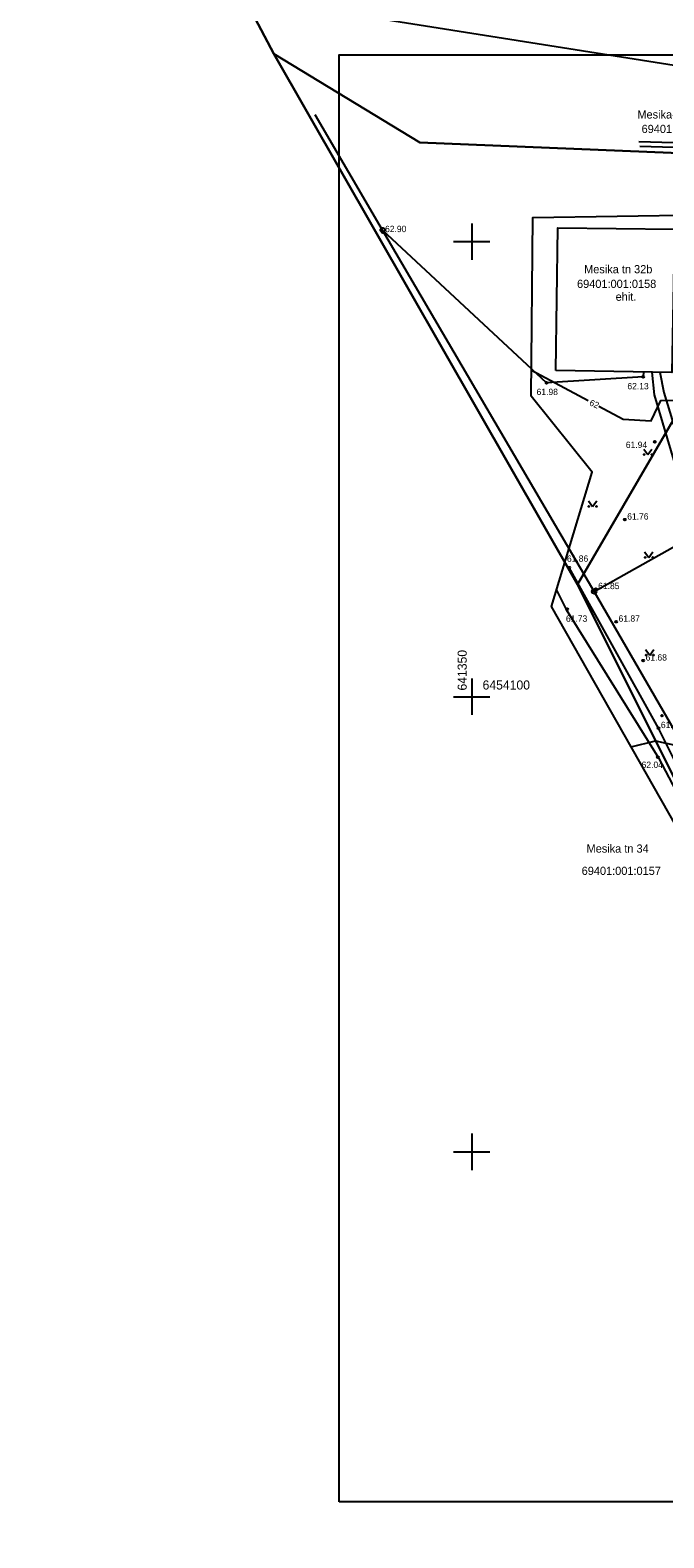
# Model space of a CAD drawing. Extents: x 641115 to 641725, y 6453870 to 6454664.
# Drawn here: x 641301.5 to 641371.1, y 6454007.6 to 6454173.2 of the extents above; entities that cross this region are included whole.
import ezdxf

# ---------------------------------------------------------------- set-up
doc = ezdxf.new("R2010")
doc.units = 0
for name, color, linetype in [('ELKAEV', 7, 'Continuous'), ('ELRAJATISMA', 7, 'Continuous'), ('HALJASTUS', 7, 'Continuous'), ('HOONE', 7, 'Continuous'), ('KTRASS', 7, 'Continuous'), ('MOOTPIIR', 7, 'Continuous'), ('MPKAABEL', 7, 'Continuous'), ('MPOHULIIN', 7, 'Continuous'), ('PIIR', 7, 'Continuous'), ('POST', 7, 'Continuous'), ('TTRASS', 7, 'Continuous'), ('VORK', 7, 'Continuous'), ('VORMISTUS', 7, 'Continuous'), ('VTRASS', 7, 'Continuous')]:
    doc.layers.add(name, color=color, linetype=linetype)

msp = doc.modelspace()

# ---------------------------------------------------------------- linework, layer by layer
at = {"layer": 'ELKAEV'}
for centre in [(641340.22, 6454151.04), (641358.22, 6454134.48), (641368.83, 6454135.15), (641370.09, 6454128), (641366.81, 6454119.46), (641360.71, 6454114.18), (641363.62, 6454111.82), (641360.48, 6454109.63), (641365.86, 6454108.24), (641368.83, 6454103.97), (641370.89, 6454097.92), (641370.51, 6454096.55), (641370.44, 6454093.35)]:
    msp.add_circle(centre, 0.1, dxfattribs=at)
at = {"layer": 'ELRAJATISMA'}
for points in [[(641363.96, 6454131.93), (641366.63, 6454130.51), (641369.69, 6454130.3), (641370.77, 6454132.53), (641372.69, 6454132.59), (641375.46, 6454134.56), (641375.84, 6454134.77), (641375.82, 6454134.93), (641376.06, 6454135.94), (641376.53, 6454139.69)], [(641356.56, 6454135.88), (641362.79, 6454132.56)], [(641367.51, 6454094.49), (641370.17, 6454095.17), (641372.53, 6454094.64), (641374.58, 6454093.46), (641382.93, 6454092.72), (641388.54, 6454087.04), (641388.86, 6454085.34)]]:
    msp.add_lwpolyline(points, dxfattribs=at)
at = {"layer": 'HALJASTUS'}
for p, q in [((641368.88, 6454127.21), (641369.34, 6454126.6)), ((641369.34, 6454126.6), (641369.79, 6454127.21)), ((641362.81, 6454121.51), (641363.27, 6454120.9)), ((641363.27, 6454120.9), (641363.72, 6454121.51)), ((641368.98, 6454115.91), (641369.44, 6454115.3)), ((641369.44, 6454115.3), (641369.89, 6454115.91)), ((641369.08, 6454105.19), (641369.54, 6454104.58)), ((641369.54, 6454104.58), (641369.99, 6454105.19))]:
    msp.add_line(p, q, dxfattribs=at)
for points in [[(641436.26, 6454054.67), (641428.52, 6454043.74), (641419.48, 6454030.58), (641409.86, 6454016.91), (641391.74, 6454055.9), (641387.38, 6454063.76), (641383.38, 6454070.76), (641370.51, 6454096.55), (641360.71, 6454114.18)], [(641359.29, 6454111.7), (641360.35, 6454109.58), (641370.49, 6454093.27), (641381.6, 6454072.17), (641393.7, 6454049.63), (641402.16, 6454031.91), (641410.37, 6454013.48)]]:
    msp.add_lwpolyline(points, dxfattribs=at)
for centre in [(641368.94, 6454126.6), (641369.77, 6454126.6), (641362.87, 6454120.9), (641363.7, 6454120.9), (641369.04, 6454115.3), (641369.87, 6454115.3), (641369.14, 6454104.58), (641369.97, 6454104.58)]:
    msp.add_circle(centre, 0.055, dxfattribs=at)
at = {"layer": 'HOONE'}
msp.add_lwpolyline([(641359.23, 6454135.84), (641359.45, 6454151.53), (641372.25, 6454151.38), (641371.96, 6454135.63)], close=True, dxfattribs=at)
at = {"layer": 'KTRASS'}
msp.add_lwpolyline([(641440.13, 6454150.49), (641433.25, 6454154.4), (641426.62, 6454155.35), (641415.81, 6454156.96), (641400.4, 6454158.82), (641395.81, 6454159.15), (641391.54, 6454159.71), (641378.46, 6454160.16), (641368.46, 6454160.46)], dxfattribs=at)
at = {"layer": 'MOOTPIIR'}
msp.add_lwpolyline([(641389.3, 6454056.12), (641358.75, 6454109.92), (641363.22, 6454124.68), (641356.54, 6454133.01), (641356.7, 6454152.65), (641375.23, 6454152.95)], dxfattribs=at)
at = {"layer": 'MPKAABEL'}
msp.add_lwpolyline([(641368.86, 6454135.68), (641368.83, 6454135.15), (641358.22, 6454134.48), (641340.21, 6454151.27)], dxfattribs=at)
at = {"layer": 'MPOHULIIN'}
for points in [[(641414.47, 6454023.35), (641407.74, 6454034.96), (641386.16, 6454072.24), (641363.45, 6454111.56), (641340.21, 6454151.27), (641332.79, 6454163.93)], [(641363.45, 6454111.56), (641399.01, 6454131.55), (641437.86, 6454153.59), (641448.88, 6454159.79)]]:
    msp.add_lwpolyline(points, dxfattribs=at)
at = {"layer": 'PIIR'}
for points in [[(641328.28, 6454170.64), (641305.35, 6454214.11), (641313.62, 6454220.11), (641337.74, 6454174.84), (641393.05, 6454166.1), (641388.82, 6454159.04), (641344.29, 6454160.9)], [(641233.48, 6453988.79), (641115.48, 6454078.37), (641305.35, 6454214.11), (641328.28, 6454170.64), (641361.61, 6454112.32), (641410.31, 6454014.9), (641436.15, 6453963.14), (641348.28, 6453869.65)], [(641361.61, 6454112.32), (641328.28, 6454170.64), (641344.29, 6454160.9), (641388.82, 6454159.04)], [(641361.61, 6454112.32), (641388.82, 6454159.04), (641437.89, 6454153.82), (641441.4, 6454151.24), (641432.69, 6454133.64), (641468.73, 6454099.59), (641410.31, 6454014.9)]]:
    msp.add_lwpolyline(points, close=True, dxfattribs=at)
at = {"layer": 'POST'}
for centre in [(641340.22, 6454151.28), (641363.45, 6454111.56)]:
    msp.add_circle(centre, 0.25, dxfattribs=at)
at = {"layer": 'TTRASS'}
msp.add_lwpolyline([(641370.67, 6454135.65), (641371.11, 6454133.41), (641387.07, 6454080.96), (641417.66, 6454032.25), (641419.31, 6454032.09), (641453.37, 6454079.87), (641454.31, 6454079.05), (641419.98, 6454030.25), (641417.56, 6454030.2), (641385.84, 6454080.13), (641370.05, 6454133.17), (641369.82, 6454135.67)], dxfattribs=at)
at = {"layer": 'VORK'}
for p, q in [((641350, 6454152), (641350, 6454148)), ((641348, 6454150), (641352, 6454150)), ((641350, 6454102), (641350, 6454098)), ((641348, 6454100), (641352, 6454100)), ((641350, 6454052), (641350, 6454048)), ((641348, 6454050), (641352, 6454050))]:
    msp.add_line(p, q, dxfattribs=at)
at = {"layer": 'VORMISTUS'}
msp.add_lwpolyline([(641335.44, 6454011.56), (641335.44, 6454170.53), (641493.02, 6454170.53), (641493.02, 6454011.56)], close=True, dxfattribs=at)
at = {"layer": 'VTRASS'}
msp.add_lwpolyline([(641400.54, 6454159.24), (641395.86, 6454159.64), (641391.58, 6454160.21), (641378.47, 6454160.66), (641368.34, 6454160.97)], dxfattribs=at)

# ---------------------------------------------------------------- texts
at = {"layer": 'ELKAEV'}
for s, p in [(' 62.90', (641340.22, 6454151.04)), (' 62.13', (641366.83, 6454133.77)), (' 61.98', (641356.86, 6454133.14)), (' 61.94', (641366.66, 6454127.33)), (' 61.76', (641366.81, 6454119.46)), (' 61.86', (641360.19, 6454114.82)), (' 61.85', (641363.62, 6454111.82)), (' 61.73', (641360.08, 6454108.23)), (' 61.87', (641365.86, 6454108.24)), (' 61.68', (641368.83, 6454103.97)), (' 61.89', (641370.51, 6454096.55)), (' 62.04', (641368.39, 6454092.17))]:
    msp.add_text(s, height=0.7, dxfattribs=at).set_placement(p)
at = {"layer": 'ELRAJATISMA'}
msp.add_text('62', height=0.7, rotation=336.1985, dxfattribs=at).set_placement((641362.84, 6454132.05))
at = {"layer": 'HOONE'}
msp.add_text('ehit.', height=0.9, dxfattribs=at).set_placement((641365.8, 6454143.5))
at = {"layer": 'PIIR'}
for s, p in [('Mesika-Karu tee', (641368.19, 6454163.52)), ('69401:001:0159', (641368.65, 6454161.93)), ('Mesika tn 32b', (641362.34, 6454146.52)), ('69401:001:0158', (641361.56, 6454144.91)), ('Mesika tn 34', (641362.61, 6454082.87)), ('69401:001:0157', (641362.07, 6454080.42))]:
    msp.add_text(s, height=0.9, dxfattribs=at).set_placement(p)
at = {"layer": 'VORK'}
msp.add_text('641350', height=1, rotation=90, dxfattribs=at).set_placement((641349.45, 6454100.68))
msp.add_text('6454100', height=1, dxfattribs=at).set_placement((641351.19, 6454100.79))

doc.saveas('drawing.dxf')
